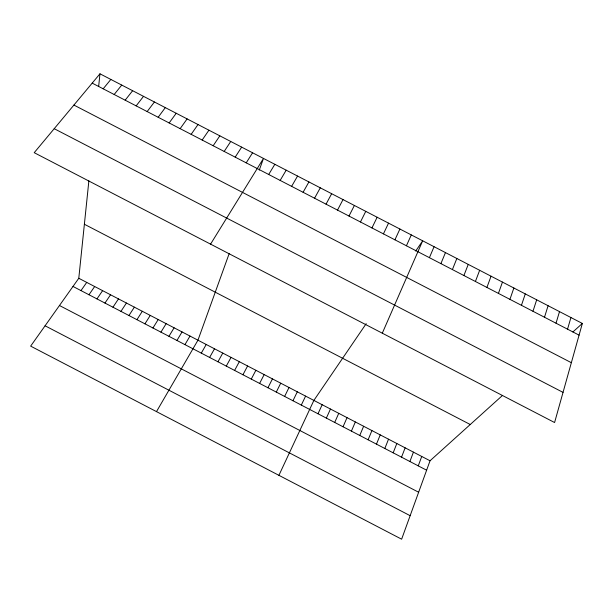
<?xml version="1.0" encoding="UTF-8"?>
<svg xmlns="http://www.w3.org/2000/svg" width="613" height="613" viewBox="0 0 613 613"><rect width="100%" height="100%" fill="white"/><g stroke="black" fill="none" stroke-linecap="round" stroke-linejoin="round"><path stroke-width="0.92" d="M502.576 395.37L430.042 460.769L401.63 539.195L30.65 346.13L78.786 278.279L88.877 180.835M98.647 86.517L99.965 73.805L582.35 323.442L554.589 422.533L34.213 152.683L99.965 73.805M567.546 329.173L570.925 317.526M556.022 323.212L559.508 311.619M544.497 317.243L548.091 305.711M532.973 311.281L536.682 299.803M521.456 305.32L525.272 293.903M509.939 299.359L513.863 287.995M498.43 293.397L502.453 282.095M229.178 253.59L197.953 340.192L156.491 411.622M259.284 170.085L263.483 158.43L210.573 244.135M486.921 287.443L491.051 276.195M418.265 465.865L421.736 456.455M409.898 461.52L413.43 452.141M475.412 281.482L479.65 270.295M401.538 457.175L405.132 447.827M393.178 452.831L396.826 443.513M463.903 275.528L468.248 264.395M384.826 448.486L388.527 439.199M452.402 269.574L456.854 258.494M376.466 444.141L380.229 434.885M440.9 263.621L445.459 252.602M368.114 439.805L371.922 430.579M359.762 435.46L363.632 426.265M429.406 257.675L434.065 246.702M351.41 431.123L355.333 421.959M343.058 426.786L347.035 417.645M382.297 333.188L422.679 240.809L415.698 251.046M334.706 422.441L338.744 413.338M406.419 245.775L411.292 234.917M326.361 418.104L330.453 409.032M318.009 413.767L322.162 404.726M394.925 239.821L399.906 229.024M278.915 475.336L313.871 400.419L366.191 323.672M301.32 405.093L305.581 396.113M383.439 233.875L388.527 223.14M292.976 400.764L297.297 391.807M371.953 227.929L377.148 217.247M284.639 396.427L289.014 387.5M360.467 221.99L365.769 211.362M276.294 392.09L280.723 383.194M267.958 387.761L272.44 378.895M348.989 216.044L354.391 205.47M259.621 383.424L264.165 374.589M251.284 379.095L255.882 370.29M337.51 210.106L343.019 199.585M242.947 374.765L247.598 365.984M326.039 204.167L331.656 193.708M234.61 370.428L239.323 361.685M226.281 366.099L231.047 357.387M314.561 198.229L320.285 187.823M217.952 361.77L222.772 353.088M303.09 192.29L308.921 181.938M209.623 357.44L214.496 348.789M201.294 353.119L206.221 344.491M291.627 186.352L297.558 176.061M280.156 180.414L286.194 170.184M184.957 344.629L189.999 336.062M176.95 340.468L182.046 331.932M268.693 174.483L274.839 164.307M168.95 336.307L174.1 327.802M160.943 332.154L166.146 323.672M152.944 327.993L158.2 319.542M246.219 162.851L252.571 152.775M144.944 323.833L150.254 315.411M136.944 319.679L142.308 311.281M235.2 157.143L241.652 147.128M128.945 315.519L134.362 307.159M120.945 311.366L126.424 303.029M224.189 151.442L230.741 141.48M112.953 307.213L118.478 298.906M104.961 303.06L110.539 294.776M213.178 145.748L219.829 135.833M96.961 298.906L102.601 290.654M202.167 140.048L208.926 130.194M88.969 294.753L94.663 286.532M80.985 290.6L86.724 282.401M191.156 134.347L198.014 124.546M180.153 128.653L187.111 118.907M169.15 122.96L176.215 113.267M158.154 117.267L165.311 107.62M147.151 111.574L154.415 101.988M136.155 105.88L143.519 96.348M125.167 100.187L132.63 90.709M114.171 94.502L121.742 85.077M103.183 88.808L110.853 79.437M572.871 331.985L582.35 323.442M92.195 83.123L579.07 335.142M73.912 105.068L571.354 362.697M54.212 128.692L563.033 392.381M84.379 224.251L470.255 424.518M78.786 278.279L430.042 460.769M72.993 286.447L426.625 470.209M59.469 305.512L418.641 492.247M45.078 325.794L410.143 515.686"/></g></svg>
